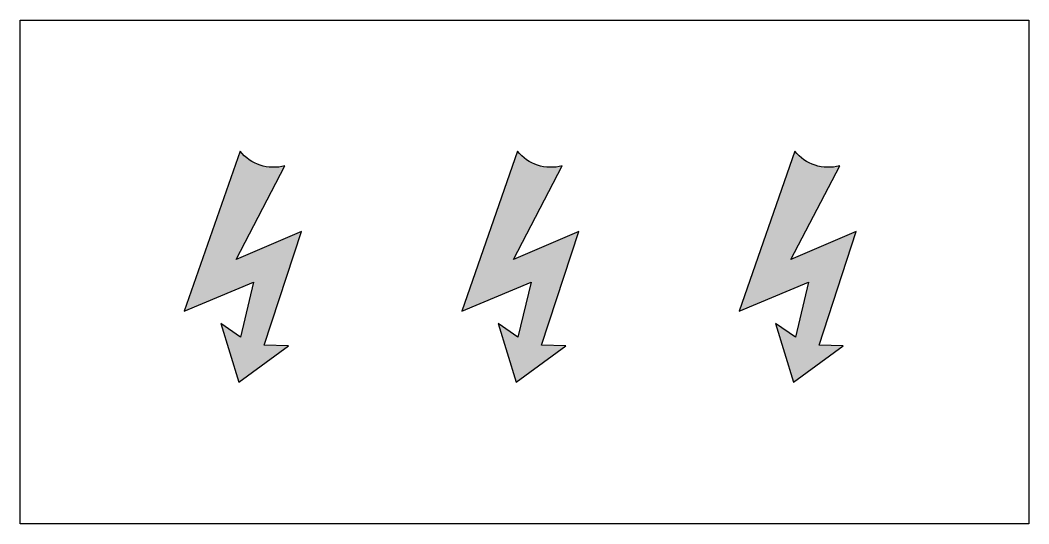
# Model space of a CAD drawing. Extents: x -3.5 to 3.5, y -1.75 to 1.75.
import ezdxf

# ---------------------------------------------------------------- set-up
doc = ezdxf.new("R2010")
doc.units = 0

msp = doc.modelspace()

# ---------------------------------------------------------------- hatches: boundary and pattern name
h = msp.add_hatch(color=256)
edge = h.paths.add_edge_path()
edge.add_line((-1.974325501604874, 0.8401392852903022), (-2.361038742542547, -0.2715975644661057))
edge.add_line((-2.361038742542547, -0.2715975644661057), (-1.879620379934977, -0.07053891418510716))
edge.add_line((-1.879620379934977, -0.07053891418510716), (-1.970379620065025, -0.452944782593665))
edge.add_line((-1.970379620065025, -0.452944782593665), (-2.108491421029939, -0.3583288427010984))
edge.add_line((-2.108491421029939, -0.3583288427010984), (-1.982218255862996, -0.7643886960825803))
edge.add_line((-1.982218255862996, -0.7643886960825803), (-1.6386271261497, -0.5138399935277072))
edge.add_line((-1.6386271261497, -0.5138399935277072), (-1.805915152328367, -0.5073776452870788))
edge.add_line((-1.805915152328367, -0.5073776452870788), (-1.548152454090456, 0.2803287515737622))
edge.add_line((-1.548152454090456, 0.2803287515737622), (-2.00194766356222, 0.0871543189694357))
edge.add_line((-2.00194766356222, 0.0871543189694357), (-1.662587974637873, 0.7376386837402542))
edge.add_arc((-1.74079483807728, 1.025083975502555), 0.2978944599104595, 218.3774756285965, 285.22036225836644, ccw=False)
h = msp.add_hatch(color=256)
edge = h.paths.add_edge_path()
edge.add_line((-0.04932550160486926, 0.8401392852903022), (-0.43603874254255, -0.2715975644661057))
edge.add_line((-0.43603874254255, -0.2715975644661057), (0.04537962006502028, -0.07053891418510716))
edge.add_line((0.04537962006502028, -0.07053891418510716), (-0.04537962006502028, -0.452944782593665))
edge.add_line((-0.04537962006502028, -0.452944782593665), (-0.1834914210299416, -0.3583288427010984))
edge.add_line((-0.1834914210299416, -0.3583288427010984), (-0.0572182558629919, -0.7643886960825803))
edge.add_line((-0.0572182558629919, -0.7643886960825803), (0.2863728738502971, -0.5138399935277072))
edge.add_line((0.2863728738502971, -0.5138399935277072), (0.1190848476716297, -0.5073776452870788))
edge.add_line((0.1190848476716297, -0.5073776452870788), (0.3768475459095413, 0.2803287515737622))
edge.add_line((0.3768475459095413, 0.2803287515737622), (-0.0769476635622226, 0.0871543189694357))
edge.add_line((-0.0769476635622226, 0.0871543189694357), (0.2624120253621243, 0.7376386837402542))
edge.add_arc((0.1842051619227208, 1.02508397550255), 0.2978944599104532, 218.377475628596, 285.22036225836604, ccw=False)
h = msp.add_hatch(color=256)
edge = h.paths.add_edge_path()
edge.add_line((1.875674498395128, 0.8401392852903022), (1.488961257457461, -0.2715975644661057))
edge.add_line((1.488961257457461, -0.2715975644661057), (1.970379620065017, -0.07053891418510716))
edge.add_line((1.970379620065017, -0.07053891418510716), (1.879620379934977, -0.452944782593665))
edge.add_line((1.879620379934977, -0.452944782593665), (1.74150857897007, -0.3583288427010984))
edge.add_line((1.74150857897007, -0.3583288427010984), (1.867781744137005, -0.7643886960825803))
edge.add_line((1.867781744137005, -0.7643886960825803), (2.211372873850308, -0.5138399935277072))
edge.add_line((2.211372873850308, -0.5138399935277072), (2.044084847671641, -0.5073776452870788))
edge.add_line((2.044084847671641, -0.5073776452870788), (2.301847545909538, 0.2803287515737622))
edge.add_line((2.301847545909538, 0.2803287515737622), (1.848052336437775, 0.0871543189694357))
edge.add_line((1.848052336437775, 0.0871543189694357), (2.187412025362121, 0.7376386837402542))
edge.add_arc((2.109205161922718, 1.02508397550255), 0.2978944599104532, 218.377475628596, 285.220362258366, ccw=False)

# ---------------------------------------------------------------- linework, layer by layer
at = {"flags": 128}
msp.add_lwpolyline([(-3.5, 1.75), (3.5, 1.75), (3.5, -1.75), (-3.5, -1.75), (-3.5, 1.75)], dxfattribs=at)
for points in [[(-1.974325501604874, 0.8401392852903022), (-2.361038742542547, -0.2715975644661057), (-1.879620379934977, -0.07053891418510716), (-1.970379620065025, -0.452944782593665), (-2.108491421029939, -0.3583288427010984), (-1.982218255862996, -0.7643886960825803), (-1.6386271261497, -0.5138399935277072), (-1.805915152328367, -0.5073776452870788), (-1.548152454090456, 0.2803287515737622), (-2.00194766356222, 0.0871543189694357), (-1.662587974637873, 0.7376386837402542, -0.3002183606488686)], [(-0.04932550160486926, 0.8401392852903022), (-0.43603874254255, -0.2715975644661057), (0.04537962006502028, -0.07053891418510716), (-0.04537962006502028, -0.452944782593665), (-0.1834914210299416, -0.3583288427010984), (-0.0572182558629919, -0.7643886960825803), (0.2863728738502971, -0.5138399935277072), (0.1190848476716297, -0.5073776452870788), (0.3768475459095413, 0.2803287515737622), (-0.0769476635622226, 0.0871543189694357), (0.2624120253621243, 0.7376386837402542, -0.3002183606488686)], [(1.875674498395128, 0.8401392852903022), (1.488961257457461, -0.2715975644661057), (1.970379620065017, -0.07053891418510716), (1.879620379934977, -0.452944782593665), (1.74150857897007, -0.3583288427010984), (1.867781744137005, -0.7643886960825803), (2.211372873850308, -0.5138399935277072), (2.044084847671641, -0.5073776452870788), (2.301847545909538, 0.2803287515737622), (1.848052336437775, 0.0871543189694357), (2.187412025362121, 0.7376386837402542, -0.3002183606488686)]]:
    msp.add_lwpolyline(points, format="xyb", close=True, dxfattribs=at)

doc.saveas('drawing.dxf')
